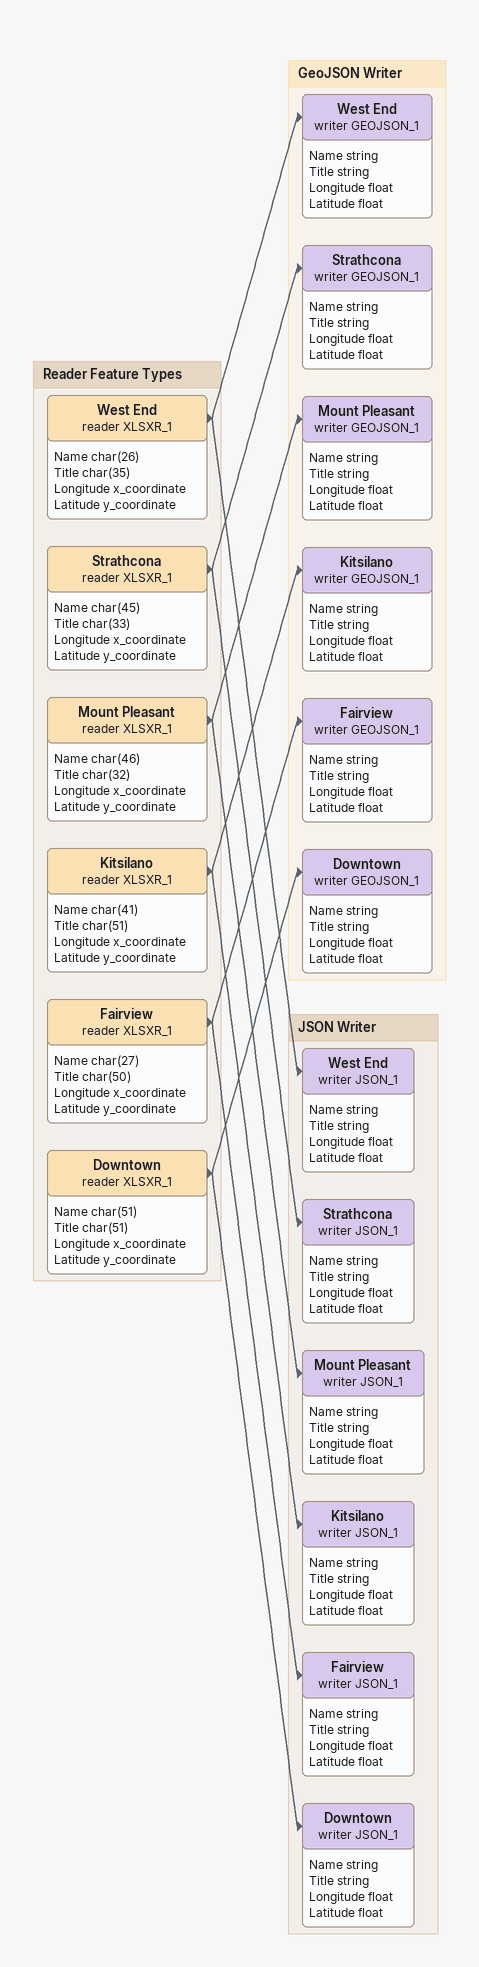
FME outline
Bookmark: Reader Feature Types
West End (reader XLSXR_1)
    attributes: Name char(26), Title char(35), Longitude x_coordinate, Latitude y_coordinate
    -> West End (writer JSON_1)
    -> West End (writer GEOJSON_1)
Strathcona (reader XLSXR_1)
    attributes: Name char(45), Title char(33), Longitude x_coordinate, Latitude y_coordinate
    -> Strathcona (writer JSON_1)
    -> Strathcona (writer GEOJSON_1)
Mount Pleasant (reader XLSXR_1)
    attributes: Name char(46), Title char(32), Longitude x_coordinate, Latitude y_coordinate
    -> Mount Pleasant (writer JSON_1)
    -> Mount Pleasant (writer GEOJSON_1)
Kitsilano (reader XLSXR_1)
    attributes: Name char(41), Title char(51), Longitude x_coordinate, Latitude y_coordinate
    -> Kitsilano (writer JSON_1)
    -> Kitsilano (writer GEOJSON_1)
Fairview (reader XLSXR_1)
    attributes: Name char(27), Title char(50), Longitude x_coordinate, Latitude y_coordinate
    -> Fairview (writer JSON_1)
    -> Fairview (writer GEOJSON_1)
Downtown (reader XLSXR_1)
    attributes: Name char(51), Title char(51), Longitude x_coordinate, Latitude y_coordinate
    -> Downtown (writer JSON_1)
    -> Downtown (writer GEOJSON_1)

Bookmark: GeoJSON Writer
West End (writer GEOJSON_1)
    attributes: Name string, Title string, Longitude float, Latitude float
Strathcona (writer GEOJSON_1)
    attributes: Name string, Title string, Longitude float, Latitude float
Mount Pleasant (writer GEOJSON_1)
    attributes: Name string, Title string, Longitude float, Latitude float
Kitsilano (writer GEOJSON_1)
    attributes: Name string, Title string, Longitude float, Latitude float
Fairview (writer GEOJSON_1)
    attributes: Name string, Title string, Longitude float, Latitude float
Downtown (writer GEOJSON_1)
    attributes: Name string, Title string, Longitude float, Latitude float

Bookmark: JSON Writer
West End (writer JSON_1)
    attributes: Name string, Title string, Longitude float, Latitude float
Strathcona (writer JSON_1)
    attributes: Name string, Title string, Longitude float, Latitude float
Mount Pleasant (writer JSON_1)
    attributes: Name string, Title string, Longitude float, Latitude float
Kitsilano (writer JSON_1)
    attributes: Name string, Title string, Longitude float, Latitude float
Fairview (writer JSON_1)
    attributes: Name string, Title string, Longitude float, Latitude float
Downtown (writer JSON_1)
    attributes: Name string, Title string, Longitude float, Latitude float
